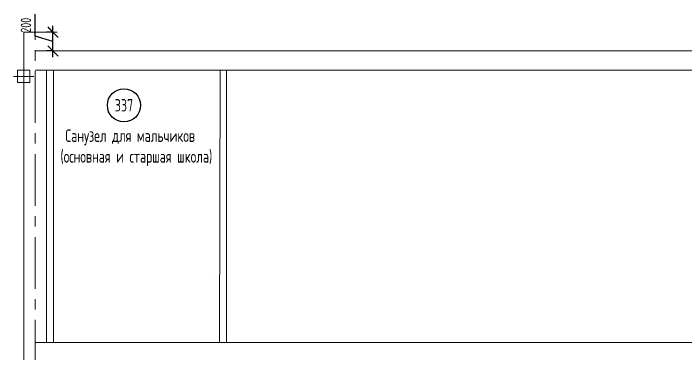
# Model space of a CAD drawing. Header units: millimetres. Extents: x -8689834 to 9419935, y -117443 to 166298.
# Drawn here: x -228240 to -212037, y -95051 to -86854 of the extents above; entities that cross this region are included whole.
import ezdxf
from ezdxf.enums import TextEntityAlignment as Align

# ---------------------------------------------------------------- set-up
doc = ezdxf.new("R2010")
doc.units = ezdxf.units.MM
doc.header["$MEASUREMENT"] = 0
doc.linetypes.add('CENTER', pattern=[2, 1.25, -0.25, 0.25, -0.25])
doc.layers.get('0').update_dxf_attribs({"color": 250, "lineweight": 9})
for name, color, linetype in [('PDF _0', 7, 'Continuous'), ('PDF __ВК-В1', 5, 'Continuous'), ('PDF __ВК-переход на SML', 3, 'Continuous'), ('PDF __ВК-противопожарные муфты', 1, 'Continuous'), ('PDF __ВК-размеры', 7, 'Continuous'), ('PDF __ВК-стены', 7, 'Continuous'), ('АР_Таблицы', 250, 'Continuous')]:
    doc.layers.add(name, color=color, linetype=linetype)
for name, color, linetype, lineweight in [('АР_Маркер экспликации', 239, 'Continuous', 13), ('АР_Номер помещения', 1, 'Continuous', 25), ('АР_Оси', 195, 'Continuous', 9), ('АР_Оси размеры', 164, 'Continuous', 9), ('АР_Помещения_площадь', 19, 'Continuous', 9)]:
    doc.layers.add(name, color=color, linetype=linetype, lineweight=lineweight)
doc.styles.add('ISOCPEUR', font='isocpeur.ttf', dxfattribs={"width": 0.7})
doc.styles.get("Standard").update_dxf_attribs({"font": 'isocpeur.ttf', "width": 0.7})
doc.styles.add('ГОСТ 2.304', font='isocpeur.ttf', dxfattribs={"width": 0.7})
doc.dimstyles.new('СПДС', dxfattribs={"dimscale": 100, "dimtxt": 2.5, "dimasz": 2.5, "dimexe": 1.5, "dimexo": 0, "dimgap": 1, "dimtad": 1, "dimdec": 0, "dimrnd": 1, "dimtxsty": 'ГОСТ 2.304', "dimblk": 'OBLIQUE', "dimcen": 2.5, "dimdle": 1.5, "dimadec": 0, "dimazin": 2, "dimtfac": 0.75, "dimtdec": 0, "dimtmove": 1, "dimatfit": 3, "dimfxl": 1, "dimtolj": 1, "dimarcsym": 1})

# ---------------------------------------------------------------- blocks, each defined once
blk = doc.blocks.new('*U1658')
at = {"layer": 'АР_Номер помещения', "color": 7}
blk.add_circle((-15720, 4793), 400, dxfattribs=at)
at = {"layer": 'АР_Помещения_площадь', "color": 7}
blk.add_line((-13545, 633), (-13545, 633), dxfattribs=at)
at = {"color": 7, "style": 'ISOCPEUR', "width": 0.7, "flags": 1}
blk.add_attdef('КАТЕГОРИЯ', (-499, -2092), '', height=250, dxfattribs=at)
at = {"layer": 'АР_Номер помещения', "color": 7, "style": 'ISOCPEUR', "width": 0.7}
blk.add_attdef('НОМЕР_ПОМЕЩЕНИЯ', text='', height=300, dxfattribs=at).set_placement((-15720, 4793), align=Align.MIDDLE_CENTER)
at = {"layer": 'АР_Помещения_площадь', "color": 7, "lineweight": 30, "width": 0.7, "flags": 104}
blk.add_attdef('ИМЯ_ПОМЕЩЕНИЯ', text='', height=100, dxfattribs=at).set_placement((158, 1217), align=Align.MIDDLE_CENTER)
at = {"layer": 'АР_Помещения_площадь', "color": 7, "style": 'ISOCPEUR', "width": 0.7}
blk.add_attdef('ПЛОЩАДЬ_ПОМЕЩЕНИЯ', text='', height=200, dxfattribs=at).set_placement((-13540, 880), align=Align.MIDDLE_RIGHT)
blk = doc.blocks.new('_Oblique')
at = {"color": 0, "linetype": 'ByBlock', "lineweight": -2}
blk.add_line((-0.5, -0.5), (0.5, 0.5), dxfattribs=at)
blk = doc.blocks.new('*D1768')
at = {"layer": 'АР_Оси размеры', "color": 0, "lineweight": -2, "ltscale": 100, "transparency": 16777216}
for p, q in [((-227715, -87404), (-227715, -86871)), ((-227290, -87908), (-227290, -87155)), ((-227290, -87305), (-227440, -87305)), ((-227290, -87531), (-227715, -87404)), ((-227290, -87758), (-227440, -87758))]:
    blk.add_line(p, q, dxfattribs=at)
at = {"layer": 'АР_Оси размеры', "color": 0, "lineweight": -2, "ltscale": 100, "transparency": 16777216, "xscale": 250, "yscale": 250, "zscale": 250}
for p, rotation in [((-227290, -87305), 90), ((-227290, -87758), 270)]:
    blk.add_blockref('_Oblique', p, dxfattribs=dict(at, rotation=rotation))
at = {"layer": 'АР_Оси размеры', "color": 0, "lineweight": 13, "ltscale": 100, "transparency": 16777216, "insert": (-227940, -87138), "char_height": 250, "attachment_point": 5, "rotation": 90, "style": 'ГОСТ 2.304'}
blk.add_mtext('\\A1;200', dxfattribs=at)

msp = doc.modelspace()

# ---------------------------------------------------------------- linework, layer by layer
at = {"layer": 'PDF _0', "lineweight": 13}
msp.add_lwpolyline([(-227188.6, -87406.4), (-227391.8, -87203.2)], dxfattribs=at)
at = {"layer": 'PDF __ВК-В1', "color": 30, "lineweight": 13, "true_color": 0xf26722}
for points in [[(-227988.6, -93979.2), (-227990, -87304.8)], [(-227989, -104530.3), (-227988.6, -93979.2)]]:
    msp.add_lwpolyline(points, dxfattribs=at)
at = {"layer": 'PDF __ВК-переход на SML', "lineweight": 13}
msp.add_lwpolyline([(-228143.1, -88223.4), (-227842.5, -88223.4), (-227842.5, -88371.5), (-228143.1, -88371.5)], close=True, dxfattribs=at)
at = {"layer": 'PDF __ВК-противопожарные муфты', "lineweight": 13}
for points in [[(-228240.4, -88371.5), (-227994.9, -88371.5), (-227745.2, -88371.5)], [(-228143.1, -88371.5), (-228143.1, -88519.7), (-227842.5, -88519.7), (-227842.5, -88371.5)]]:
    msp.add_lwpolyline(points, dxfattribs=at)
at = {"layer": 'PDF __ВК-размеры', "lineweight": 13}
msp.add_lwpolyline([(-227992.9, -87304.8), (-227188.6, -87304.8)], dxfattribs=at)
at = {"layer": 'PDF __ВК-стены', "color": 18, "lineweight": 13, "true_color": 0x000000}
for points in [[(-227717.8, -87757.7), (-195999.9, -87757.7)], [(-227717.8, -88223.4), (-195999.9, -88223.4)], [(-227442.3, -88223.4), (-227442.3, -94788)], [(-227272.9, -88223.4), (-227272.9, -94788)], [(-223255.6, -88223.4), (-223274.6, -94795.2)], [(-223105.2, -88223.4), (-223105.2, -94795.2)], [(-227717.8, -94788), (-195999.9, -94788)]]:
    msp.add_lwpolyline(points, dxfattribs=at)
at = {"layer": 'АР_Оси', "color": 18, "linetype": 'CENTER', "lineweight": 13, "ltscale": 1000, "true_color": 0x000000}
msp.add_line((-227717.8, -111492), (-227717.8, -87145.1), dxfattribs=at)

# ---------------------------------------------------------------- block references
at = {"layer": 'АР_Маркер экспликации', "color": 7, "lineweight": 13}
ref = msp.add_blockref('*U1658', (-209856.3, -93860.8), dxfattribs=at)
ref.add_attrib('НОМЕР_ПОМЕЩЕНИЯ', '337', dxfattribs={"layer": 'АР_Номер помещения', "color": 7, "height": 300, "style": 'ISOCPEUR', "width": 0.7}).set_placement((-225576, -89067.4), align=Align.MIDDLE_CENTER)

# ---------------------------------------------------------------- texts
at = {"layer": 'АР_Таблицы', "lineweight": 13, "ltscale": 100, "insert": (-227525, -90090.7), "char_height": 300, "width": 4196.36, "attachment_point": 4, "style": 'ISOCPEUR'}
msp.add_mtext('\\pxi-1,l1,qc,t1,5;Санузел для мальчиков (основная и старшая школа)', dxfattribs=at)

# ---------------------------------------------------------------- dimensions: what is measured, and where the dimension line sits
at = {"layer": 'АР_Оси размеры', "color": 18, "lineweight": 13, "ltscale": 100, "true_color": 0x000000}
dim = msp.add_linear_dim(base=(-227290.2, -87304.8), p1=(-227290.2, -87757.7), p2=(-227290.2, -87304.8), angle=90, text='200', dimstyle='СПДС', dxfattribs=at)
dim.commit()
dim.dimension.update_dxf_attribs({"geometry": '*D1768', "text_midpoint": (-227940.2, -87303.8)})

doc.saveas('drawing.dxf')
